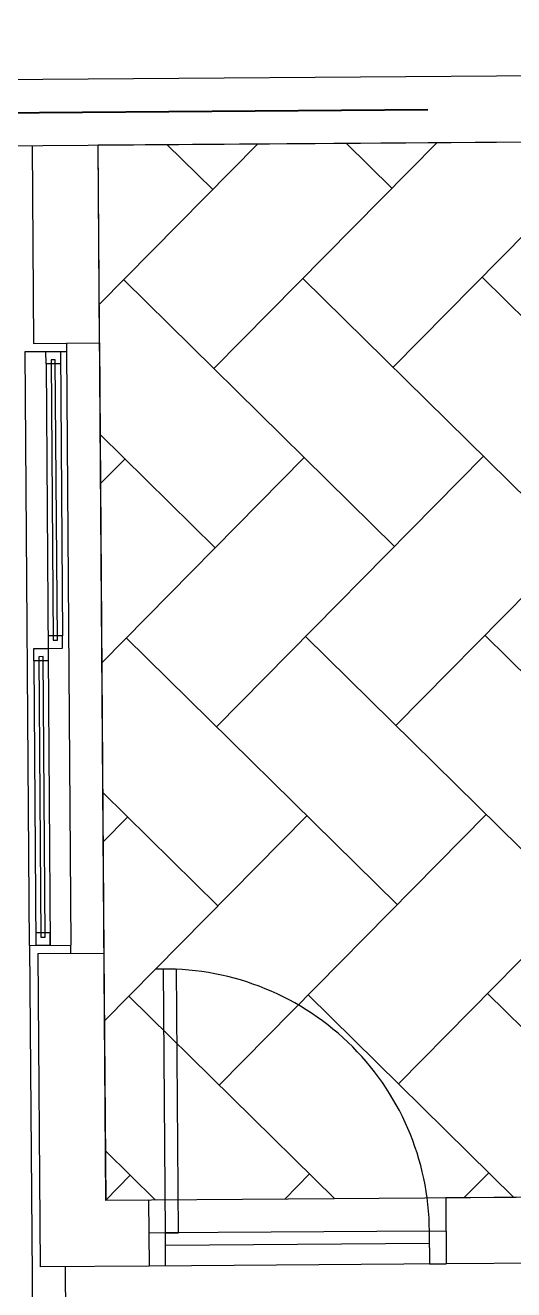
# Model space of a CAD drawing. Header units: feet. Extents: x 919634 to 928945, y 707022 to 708026.
# Drawn here: x 920164.38 to 920169.31, y 707327.88 to 707340.66 of the extents above; entities that cross this region are included whole.
import ezdxf

# ---------------------------------------------------------------- set-up
doc = ezdxf.new("R2010")
doc.units = ezdxf.units.FT
doc.header["$LTSCALE"] = 20
doc.header["$MEASUREMENT"] = 0
doc.linetypes.add('Site Plan$0$PHANTOM2', pattern=[1.25, 0.625, -0.125, 0.125, -0.125, 0.125, -0.125])
for name, color, linetype in [('-u-site-xref', 7, 'Continuous'), ('Site Plan$0$-u-site-bldg_interior', 252, 'Continuous'), ('Site Plan$0$SP-LOT PAVERS', 254, 'Continuous')]:
    doc.layers.add(name, color=color, linetype=linetype)
doc.layers.add('Site Plan$0$SP-LOT LINES', color=252, linetype='Site Plan$0$PHANTOM2', lineweight=40)
doc.layers.add('SP-BUILDING-FOOTPRINT', color=1, linetype='Continuous', lineweight=25)
doc.layers.get('-u-site-xref').off()

# ---------------------------------------------------------------- blocks, each defined once
blk = doc.blocks.new('Site Plan$0$DR1H902')
for p, q in [((-0.5, 0), (-0.5, 1)), ((-0.5, 1.000000000000057), (-0.4500000000000455, 1.000000000000057)), ((-0.4500000000000455, 0), (-0.4500000000000455, 1)), ((-0.5, -5.684341886080801e-14), (-0.4500000000000455, -5.684341886080801e-14))]:
    blk.add_line(p, q)
blk.add_arc((-0.5, 0), 1, 0, 91.70698490235472)
blk = doc.blocks.new('Site Plan')
at = {"layer": 'Site Plan$0$SP-LOT PAVERS'}
h = blk.add_hatch(dxfattribs=at)
h.set_pattern_fill('AR-HBONE', color=256, scale=0.32, angle=-89.58178215075662)
h.set_pattern_definition([(315.4182178492434, (0, 0), (1.810145136983853, 0.01321298806884015), [3.84, -1.28]), (45.41821784924338, (0.9116790626081567, -0.8984660745381309), (1.810145136983853, 0.01321298806884), [3.84, -1.28])])
h.paths.add_polyline_path([(920177.4570429423, 707337.869447145), (920177.4935390108, 707332.8695803432), (920169.4904293804, 707332.8033451152), (920169.4417108977, 707339.4776510327), (920165.1118276241, 707339.4458568105), (920165.1896845261, 707328.7796629268), (920185.4391450741, 707328.927472003), (920185.5121372091, 707318.9277385665), (920197.5951952084, 707319.015937738), (920197.4565101501, 707338.015431418)])
at = {"layer": 'Site Plan$0$-u-site-bldg_interior'}
for p, q in [((920176.8126773606, 707340.1982704744), (920120.7748533972, 707339.7892275285)), ((920129.5294408402, 707339.1863150854), (920177.4841933683, 707339.5363563944)), ((920164.4451773404, 707339.4411792953), (920164.4597757678, 707337.4412325745)), ((920165.1264246746, 707337.4460987169), (920165.1118262473, 707339.4460454377)), ((920164.459775795, 707337.4412325748), (920165.1264247019, 707337.4460987172)), ((920164.7931001938, 707337.4436656456), (920164.7937084617, 707337.3603345321)), ((920165.1264247019, 707337.4460987172), (920165.1714364649, 707331.2795963276)), ((920164.3770529494, 707337.3572931935), (920164.7937084617, 707337.3603345321)), ((920164.4208482308, 707331.3574530312), (920164.377052949, 707337.3572931935)), ((920164.7311922687, 707337.3623285472), (920164.752195393, 707334.4849549204)), ((920164.7937084617, 707337.3603345321), (920164.8375037435, 707331.3604943698)), ((920164.586293107, 707337.2338171927), (920164.6291759872, 707331.3589737006)), ((920164.4623612997, 707334.232832643), (920164.4833465389, 707331.3579092318)), ((920164.4208482312, 707331.3574530312), (920164.8375037435, 707331.3604943698)), ((920164.4208482039, 707331.357453031), (920164.516954517, 707318.1911371193)), ((920164.5047876124, 707331.2747301856), (920165.1714364649, 707331.2795963276)), ((920164.8381120113, 707331.2771632564), (920164.8375037435, 707331.3604943698)), ((920165.1714364921, 707331.2795963278), (920165.1896845262, 707328.7796629269)), ((920164.5047875852, 707331.2747301854), (920164.5279017617, 707328.1081478775)), ((920185.439145074, 707328.9274720032), (920168.622108842, 707328.8047175927)), ((920165.6218651808, 707328.7828175898), (920165.1896845262, 707328.7796629269)), ((920165.6218651808, 707328.7828175898), (920165.6267313233, 707328.1161686829)), ((920168.6221076638, 707328.8048790105), (920168.6269749844, 707328.1380686858)), ((920168.4578785083, 707328.4703380215), (920165.7909604787, 707328.4507096721)), ((920168.4578785083, 707328.4703380215), (920168.6245407349, 707328.4715545571)), ((920168.4603127578, 707328.1368521502), (920168.4578785083, 707328.4703380215)), ((920165.7909604787, 707328.4507096721), (920165.624298252, 707328.4494931365)), ((920165.79339355, 707328.1173852185), (920165.7909604787, 707328.4507096721)), ((920168.45879091, 707328.3453413515), (920165.7918728804, 707328.325713002)), ((920184.7773623095, 707328.2559569539), (920168.6269749844, 707328.1380686858)), ((920165.6267313233, 707328.1161686829), (920164.5279017617, 707328.1081478775)), ((920164.7778951018, 707328.1099726809), (920164.8508872383, 707318.1102390771)), ((920168.626973795, 707328.1382301035), (920165.626731312, 707328.1161686828)), ((920165.79339355, 707328.1173852185), (920165.6267313233, 707328.1161686829)), ((920168.460313936, 707328.1366907324), (920168.6269761627, 707328.137907268))]:
    blk.add_line(p, q, dxfattribs=at)
for points in [[(920164.586293107, 707337.2338171927), (920164.5853807053, 707337.3588138628), (920164.7312101538, 707337.3598783314), (920164.7321225555, 707337.2348816614)], [(920164.700417581, 707334.4429091964), (920164.6797364757, 707337.2761670507), (920164.6380709191, 707337.2758629168), (920164.6587520244, 707334.4426050624)], [(920164.6063659446, 707334.4838904517), (920164.6072783463, 707334.3588937817), (920164.7531077947, 707334.3599582503), (920164.752195393, 707334.4849549204)], [(920164.4623612997, 707334.232832643), (920164.461448898, 707334.357829313), (920164.6072783463, 707334.3588937817), (920164.608190748, 707334.2338971116)], [(920164.5764857737, 707331.4419246465), (920164.5558046683, 707334.2751825008), (920164.5141391115, 707334.274878367), (920164.5348202168, 707331.4416205126)], [(920164.4824341371, 707331.4829059019), (920164.4833465389, 707331.3579092318), (920164.6291759872, 707331.3589737006), (920164.6282635855, 707331.4839703705)]]:
    blk.add_lwpolyline(points, close=True, dxfattribs=at)
at = {"layer": 'Site Plan$0$SP-LOT LINES', "ltscale": 0.4}
blk.add_lwpolyline([(920103.6049985458, 707317.3298382951), (920103.4444158457, 707339.3292522236), (920197.4419117218, 707340.015378306), (920197.602494422, 707318.0159643776)], close=True, dxfattribs=at)
at = {"layer": 'Site Plan$0$-u-site-bldg_interior', "extrusion": (0, 0, -1), "xscale": -2.666990255305791, "yscale": 2.666990255305791, "zscale": -7.111974014148773, "rotation": 359.5817821507248}
blk.add_blockref('Site Plan$0$DR1H902', (-920167.1244200827, 707328.4604431379), dxfattribs=at)

msp = doc.modelspace()

# ---------------------------------------------------------------- block references
at = {"layer": '-u-site-xref'}
msp.add_blockref('Site Plan', (0, 0), dxfattribs=at)

# ---------------------------------------------------------------- next in the draw order: linework, layer by layer
at = {"layer": 'SP-BUILDING-FOOTPRINT'}
msp.add_lwpolyline([(920123.329993134, 707295.1398970408), (920157.4957500765, 707295.3892234558), (920157.4130256608, 707306.7222541077), (920177.671957288, 707306.8701323172), (920177.5965144502, 707317.5365324592), (920185.5218703137, 707317.594319849), (920185.4391450111, 707328.9274720027), (920165.1896845262, 707328.7796629269), (920165.1118276241, 707339.4458568105), (920177.4841947453, 707339.5361677674), (920177.4014684069, 707350.8694618248), (920157.1520092359, 707350.7214641214), (920157.074150957, 707361.387846632), (920164.9512443839, 707361.4453447516)], dxfattribs=at)

doc.saveas('drawing.dxf')
